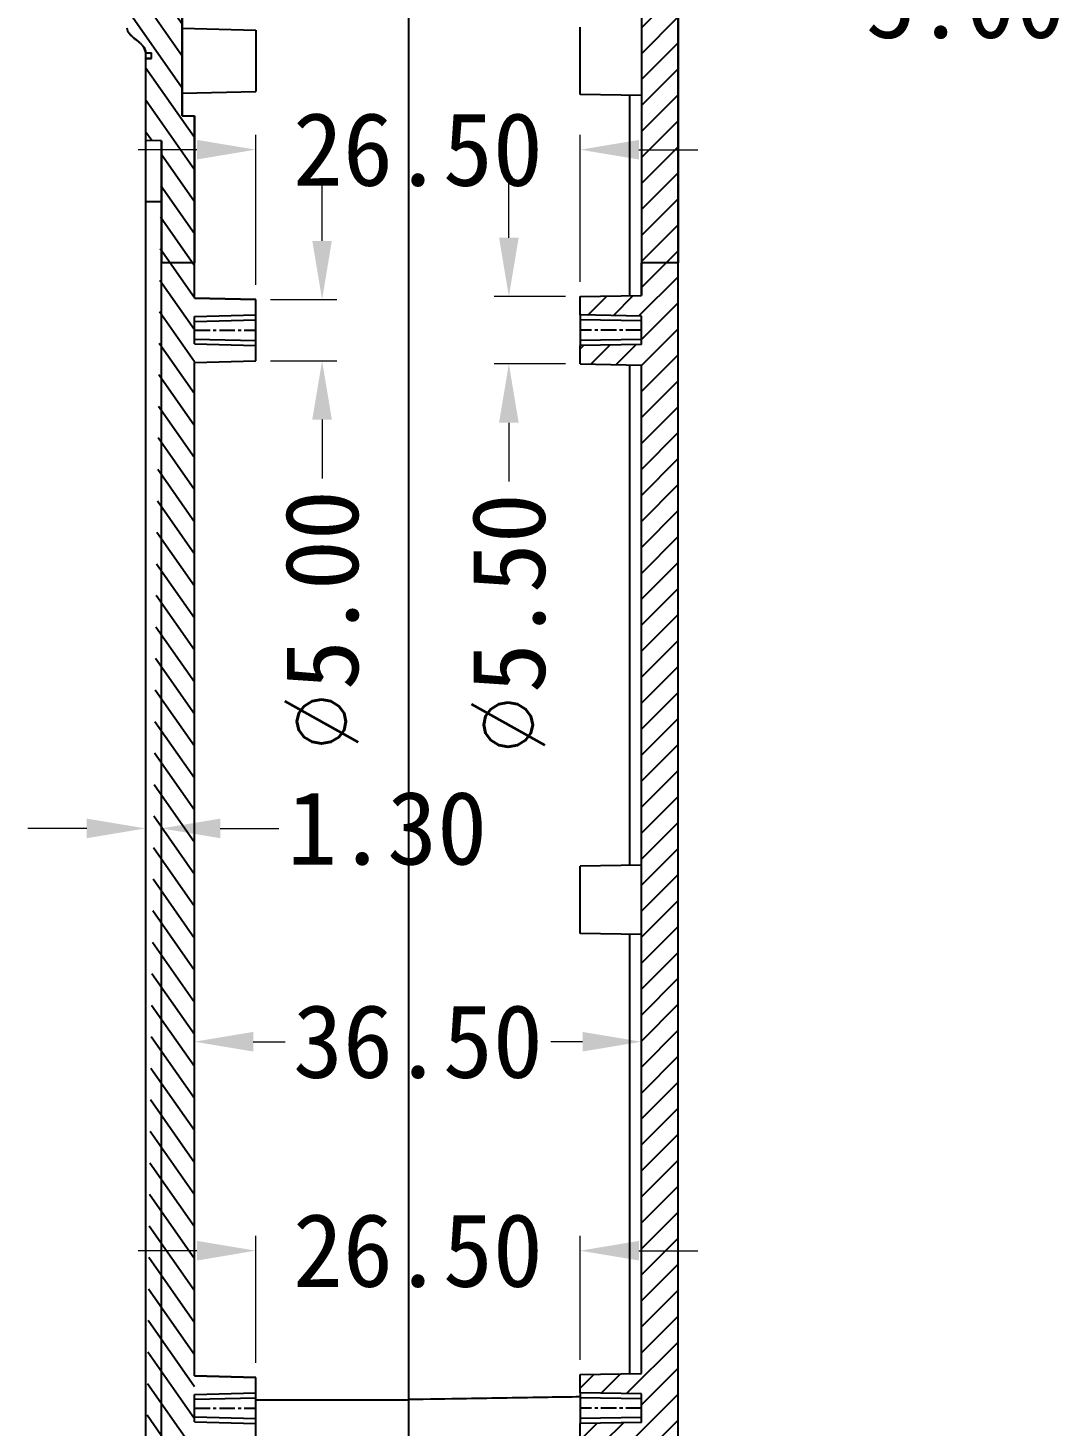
# Model space of a CAD drawing. Header units: millimetres. Extents: x 186 to 1161, y 123 to 802.
# Drawn here: x 400.3 to 484.8, y 566.7 to 680.8 of the extents above; entities that cross this region are included whole.
import ezdxf

# ---------------------------------------------------------------- set-up
doc = ezdxf.new("R2010")
doc.units = ezdxf.units.MM
doc.linetypes.add('CENTER', pattern=[50.800000000000004, 31.75, -6.35, 6.35, -6.35])
doc.layers.add('dim', color=3, linetype='Continuous', lineweight=9)
doc.styles.add('FFS', font='')
doc.styles.get('FFS').set_extended_font_data('FangSong_GB2312')
doc.dimstyles.new('YanXiu', dxfattribs={"dimtxt": 2.5, "dimasz": 2.2, "dimexe": 0.66, "dimexo": 0.66, "dimgap": 0.66, "dimtad": 0, "dimzin": 1, "dimdsep": 46, "dimtxsty": 'FFS', "dimcen": 0, "dimclrd": 256, "dimclre": 131, "dimclrt": 42, "dimazin": 0, "dimtfac": 1, "dimtofl": 0, "dimtmove": 0, "dimatfit": 3, "dimfxl": 1, "dimlwd": 5, "dimlwe": 5, "dimarcsym": 0})

# ---------------------------------------------------------------- blocks, each defined once
blk = doc.blocks.new('*D156')
at = {"layer": 'Defpoints', "color": 0}
for p in [(418.9026725428221, 658.6547595323962), (418.9026725428221, 653.6547595323962), (424.3249693968482, 653.6547595323962)]:
    blk.add_point(p, dxfattribs=at)
at = {"layer": 'dim', "lineweight": 5}
for p, q in [((424.3249693968482, 663.4547595323961), (424.3249693968482, 668.2547595323962)), ((424.3249693968482, 648.8547595323962), (424.3249693968482, 644.0547595323961))]:
    blk.add_line(p, q, dxfattribs=at)
at = {"layer": 'dim', "color": 131, "lineweight": 5}
for p, q in [((420.1020725428221, 658.6547595323962), (425.5243693968483, 658.6547595323962)), ((420.1020725428221, 653.6547595323962), (425.5243693968483, 653.6547595323962))]:
    blk.add_line(p, q, dxfattribs=at)
at = {"layer": 'dim'}
for points in [[(423.5249693968482, 663.4547595323961), (425.1249693968483, 663.4547595323961), (424.3249693968482, 658.6547595323962)], [(423.5249693968482, 648.8547595323962), (425.1249693968483, 648.8547595323962), (424.3249693968482, 653.6547595323962)]]:
    blk.add_solid(points, dxfattribs=at)
at = {"layer": 'dim', "color": 42, "insert": (424.3249693968481, 632.3673286443653), "char_height": 6, "attachment_point": 5, "rotation": 90, "style": 'FFS'}
blk.add_mtext('{\\Fromand.shx,whgdtxt.shx|c134;%%c}5.00', dxfattribs=at)
blk = doc.blocks.new('*D157')
at = {"layer": 'Defpoints', "color": 0}
for p in [(445.4026725428221, 658.9047595323962), (439.5792119377729, 653.4047595323962), (445.4026725428221, 653.4047595323962)]:
    blk.add_point(p, dxfattribs=at)
at = {"layer": 'dim', "lineweight": 5}
for p, q in [((439.5792119377729, 663.7047595323961), (439.5792119377729, 668.5047595323962)), ((439.5792119377729, 648.6047595323962), (439.5792119377729, 643.8047595323961))]:
    blk.add_line(p, q, dxfattribs=at)
at = {"layer": 'dim', "color": 131, "lineweight": 5}
for p, q in [((444.203272542822, 658.9047595323962), (438.3798119377729, 658.9047595323962)), ((444.203272542822, 653.4047595323962), (438.3798119377729, 653.4047595323962))]:
    blk.add_line(p, q, dxfattribs=at)
at = {"layer": 'dim'}
for points in [[(438.7792119377729, 663.7047595323961), (440.3792119377729, 663.7047595323961), (439.5792119377729, 658.9047595323962)], [(438.7792119377729, 648.6047595323962), (440.3792119377729, 648.6047595323962), (439.5792119377729, 653.4047595323962)]]:
    blk.add_solid(points, dxfattribs=at)
at = {"layer": 'dim', "color": 42, "insert": (439.5792119377728, 632.1173286443653), "char_height": 6, "attachment_point": 5, "rotation": 90, "style": 'FFS'}
blk.add_mtext('{\\Fromand.shx,whgdtxt.shx|c134;%%c}5.50', dxfattribs=at)
blk = doc.blocks.new('*D158')
at = {"layer": 'Defpoints', "color": 0}
for p in [(445.4026725428221, 670.8963836262999), (418.9026725428221, 658.6547595323962), (445.4026725428221, 658.9047595323962)]:
    blk.add_point(p, dxfattribs=at)
at = {"layer": 'dim', "color": 131, "lineweight": 5}
for p, q in [((418.9026725428221, 659.8541595323961), (418.9026725428221, 672.0957836262999)), ((445.4026725428221, 660.1041595323961), (445.4026725428221, 672.0957836262999))]:
    blk.add_line(p, q, dxfattribs=at)
at = {"layer": 'dim', "lineweight": 5}
for p, q in [((414.1026725428221, 670.8963836262999), (409.3026725428221, 670.8963836262999)), ((450.2026725428221, 670.8963836262999), (455.0026725428221, 670.8963836262999))]:
    blk.add_line(p, q, dxfattribs=at)
at = {"layer": 'dim'}
for points in [[(414.1026725428221, 671.6963836262998), (414.1026725428221, 670.0963836262999), (418.9026725428221, 670.8963836262999)], [(450.2026725428221, 671.6963836262998), (450.2026725428221, 670.0963836262999), (445.4026725428221, 670.8963836262999)]]:
    blk.add_solid(points, dxfattribs=at)
at = {"layer": 'dim', "color": 42, "insert": (432.1526725428221, 670.8963836262999), "char_height": 6, "attachment_point": 5, "style": 'FFS'}
blk.add_mtext('26.50', dxfattribs=at)
blk = doc.blocks.new('*D159')
at = {"layer": 'Defpoints', "color": 0}
for p in [(445.4026725428221, 581.0090803651026), (445.4026725428221, 570.9047595323962), (418.9026725428221, 570.6547595323962)]:
    blk.add_point(p, dxfattribs=at)
at = {"layer": 'dim', "color": 131, "lineweight": 5}
for p, q in [((418.9026725428221, 571.8541595323961), (418.9026725428221, 582.2084803651026)), ((445.4026725428221, 572.1041595323961), (445.4026725428221, 582.2084803651026))]:
    blk.add_line(p, q, dxfattribs=at)
at = {"layer": 'dim', "lineweight": 5}
for p, q in [((414.1026725428221, 581.0090803651026), (409.3026725428221, 581.0090803651026)), ((450.2026725428221, 581.0090803651026), (455.0026725428221, 581.0090803651026))]:
    blk.add_line(p, q, dxfattribs=at)
at = {"layer": 'dim'}
for points in [[(414.1026725428221, 581.8090803651025), (414.1026725428221, 580.2090803651026), (418.9026725428221, 581.0090803651026)], [(450.2026725428221, 581.8090803651025), (450.2026725428221, 580.2090803651026), (445.4026725428221, 581.0090803651026)]]:
    blk.add_solid(points, dxfattribs=at)
at = {"layer": 'dim', "color": 42, "insert": (432.1526725428221, 581.0090803651026), "char_height": 6, "attachment_point": 5, "style": 'FFS'}
blk.add_mtext('26.50', dxfattribs=at)
blk = doc.blocks.new('*D115')
at = {"layer": 'Defpoints', "color": 0}
for p in [(413.9026725428221, 603.8209729330072), (450.402672542823, 602.3669978526966), (450.402672542823, 598.0697199136482)]:
    blk.add_point(p, dxfattribs=at)
at = {"layer": 'dim', "color": 131, "lineweight": 5}
for p, q in [((413.9026725428221, 602.6215729330072), (413.9026725428221, 596.8703199136482)), ((450.402672542823, 601.1675978526966), (450.402672542823, 596.8703199136482))]:
    blk.add_line(p, q, dxfattribs=at)
at = {"layer": 'dim', "lineweight": 5}
for p, q in [((418.7026725428221, 598.0697199136482), (421.3046238941739, 598.0697199136482)), ((445.602672542823, 598.0697199136482), (443.0007211914712, 598.0697199136482))]:
    blk.add_line(p, q, dxfattribs=at)
at = {"layer": 'dim'}
for points in [[(418.7026725428221, 598.8697199136482), (418.7026725428221, 597.2697199136483), (413.9026725428221, 598.0697199136482)], [(445.602672542823, 598.8697199136482), (445.602672542823, 597.2697199136483), (450.402672542823, 598.0697199136482)]]:
    blk.add_solid(points, dxfattribs=at)
at = {"layer": 'dim', "color": 42, "insert": (432.1526725428225, 598.0697199136482), "char_height": 6, "attachment_point": 5, "style": 'FFS'}
blk.add_mtext('36.50', dxfattribs=at)
blk = doc.blocks.new('*D164')
at = {"layer": 'Defpoints', "color": 0}
for p in [(411.2026725428223, 615.4839649595913), (409.9026720906722, 612.7253346920459), (411.2026725428223, 612.9073129379246)]:
    blk.add_point(p, dxfattribs=at)
at = {"layer": 'dim', "color": 131, "lineweight": 5}
for p, q in [((409.9026720906722, 613.9247346920458), (409.9026720906722, 616.6833649595912)), ((411.2026725428223, 614.1067129379246), (411.2026725428223, 616.6833649595912))]:
    blk.add_line(p, q, dxfattribs=at)
at = {"layer": 'dim', "lineweight": 5}
for p, q in [((405.1026720906722, 615.4839649595913), (400.3026720906722, 615.4839649595913)), ((416.0026725428223, 615.4839649595913), (420.8026725428223, 615.4839649595913))]:
    blk.add_line(p, q, dxfattribs=at)
at = {"layer": 'dim'}
for points in [[(405.1026720906722, 616.2839649595912), (405.1026720906722, 614.6839649595913), (409.9026720906722, 615.4839649595913)], [(416.0026725428223, 616.2839649595912), (416.0026725428223, 614.6839649595913), (411.2026725428223, 615.4839649595913)]]:
    blk.add_solid(points, dxfattribs=at)
at = {"layer": 'dim', "color": 42, "insert": (429.6399103806601, 615.4839649595913), "char_height": 6, "attachment_point": 5, "style": 'FFS'}
blk.add_mtext('1.30', dxfattribs=at)
blk = doc.blocks.new('*D176')
at = {"layer": 'Defpoints', "color": 0}
for p in [(458.4026725428217, 725.330355989196), (453.4026725428199, 685.0786692578708), (458.4026725428217, 682.9685305564567)]:
    blk.add_point(p, dxfattribs=at)
at = {"layer": 'dim', "color": 131, "lineweight": 5}
for p, q in [((458.4026725428217, 724.1309559891961), (458.4026725428217, 681.7691305564567)), ((453.4026725428199, 683.8792692578709), (453.4026725428199, 681.7691305564567))]:
    blk.add_line(p, q, dxfattribs=at)
at = {"layer": 'dim', "lineweight": 5}
for p, q in [((448.6026725428199, 682.9685305564567), (443.8026725428199, 682.9685305564567)), ((463.2026725428217, 682.9685305564567), (468.0026725428218, 682.9685305564567))]:
    blk.add_line(p, q, dxfattribs=at)
at = {"layer": 'dim'}
for points in [[(448.6026725428199, 683.7685305564567), (448.6026725428199, 682.1685305564567), (453.4026725428199, 682.9685305564567)], [(463.2026725428217, 683.7685305564567), (463.2026725428217, 682.1685305564567), (458.4026725428217, 682.9685305564567)]]:
    blk.add_solid(points, dxfattribs=at)
at = {"layer": 'dim', "color": 42, "insert": (476.8885590293082, 682.9685305564567), "char_height": 6, "attachment_point": 5, "style": 'FFS'}
blk.add_mtext('5.00', dxfattribs=at)

msp = doc.modelspace()

# ---------------------------------------------------------------- hatches: boundary and pattern name
at = {"linetype": 'Continuous'}
h = msp.add_hatch(dxfattribs=at)
h.set_pattern_fill('DEFAULT__3', color=2, scale=1.5, angle=45, style=0, pattern_type=0)
h.set_pattern_definition([(45, (53.79122222052229, 409.4023005159959), (-1.0606601718, 1.0606601718), [])])
edge = h.paths.add_edge_path()
edge.add_line((417.4026725428221, 540.7776213153963), (417.4026725428221, 541.9459843871962))
edge.add_line((449.4201249492226, 542.5048510977965), (417.402672542823, 541.9459843871962))
edge.add_spline(control_points=[(450.4026725428221, 543.5046990415965), (450.4026725596221, 542.9269865999966), (449.9977483426219, 542.514933152496), (449.4201238786227, 542.5048512985966)], knot_values=[0, 0, 0, 0, 1, 1, 1, 1], weights=[1, 0.8088333758, 0.8088333758, 1], degree=3, periodic=0)
edge.add_line((450.4026725428221, 543.5046990123963), (450.4026725428221, 561.6547595323962))
edge.add_line((453.4026725428221, 561.6547595323962), (450.4026725428221, 561.6547595323962))
edge.add_line((453.4026725428221, 543.1274799528962), (453.4026725428221, 561.6547595323962))
edge.add_spline(control_points=[(449.5073804253225, 539.1288506552962), (451.8013860115234, 539.1889213569955), (453.4026706168225, 540.8326846402949), (453.4026725428221, 543.1274765956957)], knot_values=[0, 0, 0, 0, 1, 1, 1, 1], weights=[1, 0.8108681627, 0.8108681627, 1], degree=3, periodic=0)
edge.add_line((443.9247936944221, 538.9826628146964), (449.5073803999221, 539.1288479923967))
edge.add_line((443.9026725428221, 539.4047595323962), (443.9247936944221, 538.9826628146964))
edge.add_line((419.1026725428219, 539.4047595323962), (443.9026725428221, 539.4047595323962))
edge.add_line((419.1026725428219, 540.7627856400966), (419.1026725428219, 539.4047595323962))
edge.add_line((417.4026725428221, 540.7776213153963), (419.1026725428219, 540.7627856400966))
edge = h.paths.add_edge_path()
edge.add_line((453.4026725428221, 561.6547595323962), (450.4026725428221, 561.6547595323962))
edge.add_line((453.4026725428221, 561.6547595323962), (450.4026725428221, 561.6547595323962))
edge = h.paths.add_edge_path()
edge.add_line((445.4026725428221, 565.4047595323962), (445.4026725428221, 566.9047595323962))
edge.add_line((450.4026725428221, 566.9920348569965), (445.4026725428221, 566.9047595323962))
edge.add_line((450.4026725428221, 566.9920348569965), (450.4026725428221, 569.3174842077967))
edge.add_line((450.4026725428221, 569.3174842077958), (445.4026725428221, 569.4047595323962))
edge.add_line((445.4026725428221, 569.4047595323962), (445.4026725428221, 570.9047595323962))
edge.add_line((445.4026725428221, 570.9047595323962), (450.4026725428221, 570.9920348569965))
edge.add_line((450.4026725428221, 570.9920348569965), (450.4026725428221, 653.3174842077967))
edge.add_line((445.4026725428221, 653.4047595323962), (450.4026725428221, 653.3174842077958))
edge.add_line((445.4026725428221, 653.4047595323962), (445.4026725428221, 654.9047595323962))
edge.add_line((450.4026725428221, 654.9920348569965), (445.4026725428221, 654.9047595323962))
edge.add_line((450.4026725428221, 654.9920348569965), (450.4026725428221, 657.3174842077967))
edge.add_line((450.4026725428221, 657.3174842077958), (445.4026725428221, 657.4047595323962))
edge.add_line((445.4026725428221, 657.4047595323962), (445.4026725428221, 658.9047595323962))
edge.add_line((445.4026725428221, 658.9047595323962), (450.4026725428221, 658.9920348569965))
edge.add_line((450.4026725428221, 658.9920348569965), (450.4026725428221, 661.6547595323962))
edge.add_line((453.4026725428221, 661.6547595323962), (450.4026725428221, 661.6547595323962))
edge.add_line((453.4026725428221, 561.6547595323962), (453.4026725428221, 661.6547595323962))
edge.add_line((453.4026725428221, 561.6547595323962), (450.4026725428221, 561.6547595323962))
edge.add_line((450.4026725428221, 561.6547595323962), (450.4026725428221, 565.3174842077958))
edge.add_line((445.4026725428221, 565.4047595323962), (450.4026725428221, 565.3174842077958))
edge = h.paths.add_edge_path()
edge.add_line((453.4026725428221, 661.6547595323962), (450.4026725428221, 661.6547595323962))
edge.add_line((453.4026725428221, 661.6547595323962), (450.4026725428221, 661.6547595323962))
edge = h.paths.add_edge_path()
edge.add_line((417.4026725428221, 774.3635347240959), (417.4026725428221, 775.5318977958957))
edge.add_line((419.1026725428219, 775.5467334710963), (417.4026725428221, 775.5318977958966))
edge.add_line((419.1026725428219, 775.5467334710963), (419.1026725428219, 776.9047595323962))
edge.add_line((419.1026725428219, 776.9047595323962), (443.9026725428221, 776.9047595323962))
edge.add_line((443.9026725428221, 776.9047595323962), (443.9247936944221, 777.3268562499959))
edge.add_line((449.5073803360219, 777.1806710740964), (443.9247936944221, 777.3268562499968))
edge.add_spline(control_points=[(453.3434576334221, 773.8677624674963), (453.0023540744223, 775.8280588866962), (451.496450822422, 777.1285853511952), (449.5073804950225, 777.1806710698963)], knot_values=[0, 0, 0, 0, 1, 1, 1, 1], weights=[1, 0.8491198739, 0.8491198739, 1], degree=3, periodic=0)
edge.add_spline(control_points=[(454.2850350792223, 773.0401443812959), (453.7954982619221, 773.0615177351963), (453.4274583958221, 773.3850139060959), (453.3434574742223, 773.8677632829965)], knot_values=[0, 0, 0, 0, 1, 1, 1, 1], weights=[1, 0.8527858813, 0.8527858813, 1], degree=3, periodic=0)
edge.add_line((457.4462919301222, 772.9021210226963), (454.2850345042225, 773.0401445025961))
edge.add_spline(control_points=[(458.4026725428221, 771.9030717187959), (458.4026731021222, 772.4687901132982), (458.0114715854224, 772.8774448270966), (457.4462916219227, 772.9021209424961)], knot_values=[0, 0, 0, 0, 1, 1, 1, 1], weights=[1, 0.8149090090000001, 0.8149090090000001, 1], degree=3, periodic=0)
edge.add_line((458.4026725428221, 764.6704818661963), (458.4026725428221, 771.9030727074967))
edge.add_line((458.1026725428219, 764.6547595323962), (458.4026725428221, 764.6704818661963))
edge.add_line((458.1026725428219, 729.6547595323962), (458.1026725428219, 764.6547595323962))
edge.add_line((458.4026725428221, 729.639037198596), (458.1026725428219, 729.6547595323962))
edge.add_line((458.4026725428221, 725.3303559891963), (458.4026725428221, 729.639037198596))
edge.add_spline(control_points=[(457.4462919301222, 724.3313077675964), (458.0114712957238, 724.3559840315963), (458.4026725428221, 724.7646381855953), (458.4026725428221, 725.3303559891963)], knot_values=[0, 0, 0, 0, 1, 1, 1, 1], weights=[1, 0.8149093079999999, 0.8149093079999999, 1], degree=3, periodic=0)
edge.add_line((457.4462919301222, 724.3313077675964), (454.3590531554219, 724.1965160116968))
edge.add_spline(control_points=[(454.3590531554219, 724.1965160116958), (453.7938737898221, 724.1718397476958), (453.4026725428239, 723.7631855936941), (453.4026725428221, 723.197467790096)], knot_values=[0, 0, 0, 0, 1, 1, 1, 1], weights=[1, 0.8149093079999999, 0.8149093079999999, 1], degree=3, periodic=0)
edge.add_line((453.4026725428221, 723.197467790096), (453.4026725428221, 696.1120512745963))
edge.add_spline(control_points=[(454.3590531554219, 695.1130030530965), (453.7938737898221, 695.1376793170955), (453.4026725428239, 695.5463334710964), (453.4026725428221, 696.1120512745963)], knot_values=[0, 0, 0, 0, 1, 1, 1, 1], weights=[1, 0.8149093079999999, 0.8149093079999999, 1], degree=3, periodic=0)
edge.add_line((456.9518758228223, 694.9997979705965), (454.3590531554219, 695.1130030530965))
edge.add_spline(control_points=[(457.882207971822, 693.7740664064966), (458.0354366528227, 694.4322135509963), (457.6268782486223, 694.9704669511964), (456.9517691988221, 694.999868710396)], knot_values=[0, 0, 0, 0, 1, 1, 1, 1], weights=[1, 0.7591234312, 0.7591234312, 1], degree=3, periodic=0)
edge.add_spline(control_points=[(457.8821396736221, 693.7741752907966), (457.1278405833226, 690.5329371848801), (455.6038390097227, 687.5745574288757), (453.4026725428221, 685.0786692578965)], knot_values=[0, 0, 0, 0, 1, 1, 1, 1], weights=[1, 0.9797599531, 0.9797599531, 1], degree=3, periodic=0)
edge.add_line((453.4026725428221, 685.0786692578965), (453.4026725428221, 661.6547595323962))
edge.add_line((453.4026725428221, 661.6547595323962), (450.4026725428221, 661.6547595323962))
edge.add_line((450.4026725428221, 686.0599770992965), (450.4026725428221, 661.6547595323962))
edge.add_spline(control_points=[(450.4026725428221, 686.0599770992965), (450.4026725428221, 686.192519933096), (450.4527690251225, 686.3152307526959), (450.5455296856226, 686.4099042053965)], knot_values=[0, 0, 0, 0, 1, 1, 1, 1], weights=[1, 0.9505467331999999, 0.9505467331999999, 1], degree=3, periodic=0)
edge.add_spline(control_points=[(453.956288616122, 691.4455727804959), (453.1290782260221, 689.5705526133959), (451.9798002018224, 687.8737504210965), (450.5455296856226, 686.4099042053965)], knot_values=[0, 0, 0, 0, 1, 1, 1, 1], weights=[1, 0.9892468311, 0.9892468311, 1], degree=3, periodic=0)
edge.add_spline(control_points=[(453.5205720633221, 692.1468655951965), (453.9083500907209, 692.1301021461983), (454.1131615081204, 691.8003975888957), (453.9563568341218, 691.4453411060965)], knot_values=[0, 0, 0, 0, 1, 1, 1, 1], weights=[1, 0.7092455690999999, 0.7092455690999999, 1], degree=3, periodic=0)
edge.add_line((453.5207823052224, 692.1467446932963), (450.8808628491224, 692.2620060659963))
edge.add_spline(control_points=[(450.8808628491224, 692.2620060659963), (450.5982731663225, 692.2743441979964), (450.4026725428221, 692.4786712749955), (450.4026725428221, 692.7615301767962)], knot_values=[0, 0, 0, 0, 1, 1, 1, 1], weights=[1, 0.8149093079999999, 0.8149093079999999, 1], degree=3, periodic=0)
edge.add_line((450.4026725428221, 726.5479888879961), (450.4026725428221, 692.7615301767962))
edge.add_spline(control_points=[(450.8808628491224, 727.047512998796), (450.5982731663225, 727.0351748667961), (450.4026725428221, 726.830847789796), (450.4026725428221, 726.5479888879961)], knot_values=[0, 0, 0, 0, 1, 1, 1, 1], weights=[1, 0.8149093079999999, 0.8149093079999999, 1], degree=3, periodic=0)
edge.add_line((454.9244822365226, 727.2240612339963), (450.8808628491224, 727.047512998796))
edge.add_spline(control_points=[(454.9244822365226, 727.2240612339963), (455.2070719192226, 727.2363993659964), (455.4026725428222, 727.4407264429963), (455.4026725428221, 727.7235853447962)], knot_values=[0, 0, 0, 0, 1, 1, 1, 1], weights=[1, 0.8149093079999999, 0.8149093079999999, 1], degree=3, periodic=0)
edge.add_line((455.4026725428221, 727.7235853447962), (455.4026725428221, 769.509843321496))
edge.add_spline(control_points=[(454.9244811210219, 770.0093674808966), (455.2070717450216, 769.9970299400998), (455.4026730470206, 769.7927022464996), (455.4026725428221, 769.5098424300966)], knot_values=[0, 0, 0, 0, 1, 1, 1, 1], weights=[1, 0.8149083824, 0.8149083824, 1], degree=3, periodic=0)
edge.add_line((450.8808628491224, 770.1859157913957), (454.9244822365226, 770.0093675561955))
edge.add_spline(control_points=[(450.402672540622, 770.6854410133963), (450.4026719521225, 770.4025811725958), (450.598273220422, 770.1982534129965), (450.8808638664223, 770.1859158155964)], knot_values=[0, 0, 0, 0, 1, 1, 1, 1], weights=[1, 0.8149083589, 0.8149083589, 1], degree=3, periodic=0)
edge.add_line((450.4026725428221, 772.8048204662962), (450.4026725428221, 770.6854399731963))
edge.add_spline(control_points=[(449.4201238854221, 773.8046681917965), (449.9977485210211, 773.7945863309966), (450.4026727788223, 773.3825326827971), (450.4026725428221, 772.8048200694964)], knot_values=[0, 0, 0, 0, 1, 1, 1, 1], weights=[1, 0.8088332887, 0.8088332887, 1], degree=3, periodic=0)
edge.add_line((417.4026725428221, 774.3635347240959), (449.4201249492216, 773.8046680134955))
h = msp.add_hatch(dxfattribs=at)
h.set_pattern_fill('DEFAULT__1', color=2, scale=1.5, angle=125, style=0, pattern_type=0)
h.set_pattern_definition([(125, (11.67554956302229, 482.6875464176962), (-1.2287280664, -0.8603646545), [])])
edge = h.paths.add_edge_path()
edge.add_line((409.9026725428221, 773.0644700311957), (409.9026725428221, 769.9755012143958))
edge.add_spline(control_points=[(409.9026725428221, 773.0644721198958), (409.902672948122, 773.4524813799958), (410.0125078558221, 773.8246204384966), (410.2231924830221, 774.1504473461962)], knot_values=[0, 0, 0, 0, 1, 1, 1, 1], weights=[1, 0.9727324605, 0.9727324605, 1], degree=3, periodic=0)
edge.add_line((410.2231935192221, 774.1504489493962), (411.6233165622221, 776.3157555158962))
edge.add_spline(control_points=[(411.6233167754217, 776.3157554008965), (411.8021283818235, 776.5922897223895), (412.0876406916304, 776.7563858599931), (412.4165946745225, 776.771686142996)], knot_values=[0, 0, 0, 0, 1, 1, 1, 1], weights=[1, 0.9261455888, 0.9261455888, 1], degree=3, periodic=0)
edge.add_line((412.4165946747216, 776.7716861431961), (418.9026725428217, 777.0733641835961))
edge.add_line((418.9026725428221, 775.8449995210965), (418.9026725428221, 777.0733641835966))
edge.add_line((418.9026725428221, 775.8449995210965), (415.9026725428221, 775.8188189177965))
edge.add_line((415.9026725428221, 774.0896716230961), (415.9026725428221, 775.8188189177961))
edge.add_line((415.9026725428221, 774.0896716230961), (419.1026725428221, 774.0338154152961))
edge.add_line((419.1026725428219, 771.2868188329965), (419.1026725428219, 774.0338154152964))
edge.add_line((419.1026725428219, 771.2868188329965), (412.9026725428218, 771.1785974303964))
edge.add_line((412.9026725428221, 771.1785974303964), (412.9026725428221, 764.5547595324964))
edge.add_line((411.2007370243227, 764.5250521374962), (412.9026725428228, 764.5547595324963))
edge.add_arc((1040.852671007522, 724.0263233055964), 630.9530133106, 176.3198487614, 176.9414706374)
edge.add_line((410.7984181090224, 757.691489430196), (412.9026725428224, 757.6547595324961))
edge.add_line((412.9026725428221, 757.6547595324962), (412.9026725428221, 755.6547595324962))
edge.add_line((410.7026725428223, 755.6163583895957), (412.9026725428222, 755.6547595324957))
edge.add_line((410.7026725428223, 755.6163583895957), (410.7026725428223, 754.6547595324957))
edge.add_line((409.7386519948222, 754.6884238717964), (410.7026725428223, 754.6547595324964))
edge.add_spline(control_points=[(409.7386520587224, 754.6884238695964), (409.3472948817225, 754.7020903382961), (409.0222269739234, 754.9204434185948), (408.8615764855222, 755.2775689329962)], knot_values=[0, 0, 0, 0, 1, 1, 1, 1], weights=[1, 0.8993767684, 0.8993767684, 1], degree=3, periodic=0)
edge.add_line((408.8615773515221, 755.2775670080962), (408.0910241601221, 756.9904945880962))
edge.add_spline(control_points=[(408.0910240256217, 756.9904949359959), (407.8934801062223, 757.429632081196), (407.8052594497148, 757.903005240603), (407.8313553909229, 758.3838212492963)], knot_values=[0, 0, 0, 0, 1, 1, 1, 1], weights=[1, 0.9811331613, 0.9811331613, 1], degree=3, periodic=0)
edge.add_arc((1041.153264545123, 724.008690700696), 634.254121165, 176.0703157978, 176.8931767941)
edge.add_spline(control_points=[(408.3903330476223, 767.4754911043963), (408.4046497009222, 767.683956165796), (408.6588516111224, 768.126440571096), (409.4934364074225, 768.6773777144961), (409.9026725428221, 769.162073375496), (409.9026725428221, 769.4755012143958)], knot_values=[0, 0, 0, 0, 0.2500030311, 0.6250015156000001, 1, 1, 1, 1], degree=3, periodic=0)
edge.add_line((409.9026725428221, 769.4755012143958), (410.4026725428221, 769.5017051039958))
edge.add_line((410.4026725428221, 769.5017051039965), (410.4026725428221, 769.9492973246965))
edge.add_line((410.4026725428221, 769.9492973246959), (409.9026725428221, 769.9755012143958))
edge = h.paths.add_edge_path()
edge.add_line((409.9026725428221, 678.3340178504957), (409.9026725428221, 671.6547595324957))
edge.add_line((409.9026725428221, 678.3340178504957), (410.4026725428221, 678.3602217401957))
edge.add_line((410.4026725428221, 678.3602217401965), (410.4026725428221, 678.8078139608965))
edge.add_line((410.4026725428221, 678.8078139608958), (409.9026725428221, 678.8340178504959))
edge.add_spline(control_points=[(409.9026725428221, 678.8340178504957), (409.9026725428221, 679.0429697430961), (409.6753191343223, 679.4863716873958), (408.8478926477219, 680.0375553351957), (408.4118060251221, 680.5213341463957), (408.3903327689222, 680.8340320189961)], knot_values=[0, 0, 0, 0, 0.249998584, 0.6249964601, 1, 1, 1, 1], degree=3, periodic=0)
edge.add_arc((1040.554069808823, 724.2636665238958), 633.6537884222, 182.4724375136, 183.930044951)
edge.add_spline(control_points=[(407.4901564269221, 696.9286129173959), (407.4694805933305, 697.4075494032948), (407.5620346369302, 697.8779124509919), (407.7626253494218, 698.313309986296)], knot_values=[0, 0, 0, 0, 1, 1, 1, 1], weights=[1, 0.981296664, 0.981296664, 1], degree=3, periodic=0)
edge.add_line((407.7626254998222, 698.3133103308962), (408.5531666031222, 700.0292399181963))
edge.add_spline(control_points=[(408.5531666003226, 700.0292399145962), (408.715552541822, 700.3817109539966), (409.0386712199224, 700.5966512884941), (409.4265134474226, 700.6101950747959)], knot_values=[0, 0, 0, 0, 1, 1, 1, 1], weights=[1, 0.9009557026, 0.9009557026, 1], degree=3, periodic=0)
edge.add_line((409.4265135435226, 700.6101950781965), (410.7026725428225, 700.6547595324964))
edge.add_line((410.7026725428223, 700.6547595324962), (410.7026725428223, 699.6931606752962))
edge.add_line((410.7026725428223, 699.6931606752958), (412.9026725428222, 699.6547595324957))
edge.add_line((412.9026725428221, 699.6547595324962), (412.9026725428221, 697.6547595324962))
edge.add_line((410.4636848371229, 697.6121868436965), (412.9026725428228, 697.6547595324964))
edge.add_arc((1040.274606595422, 724.2491868451959), 630.3739580084, 182.421804086, 183.6804389296)
edge.add_line((411.2007370243227, 683.7844669273961), (412.9026725428228, 683.7547595324961))
edge.add_line((412.9026725428221, 683.7547595324966), (412.9026725428221, 673.6547595324965))
edge.add_line((412.9026725428221, 673.6547595324962), (413.9026725428221, 673.6547595324962))
edge.add_line((413.9026725428221, 673.6547595324962), (413.9026725428221, 554.6547595324962))
edge.add_line((412.9026725428221, 554.6547595324962), (413.9026725428221, 554.6547595324962))
edge.add_line((412.9026725428221, 554.6547595324962), (412.9026725428221, 546.5997735231962))
edge.add_line((412.9026725428221, 546.5997735231965), (413.350622085722, 545.1231026460965))
edge.add_line((413.3506220857216, 545.1231026460962), (419.1026725428217, 545.0227002318961))
edge.add_line((419.1026725428219, 545.0227002318959), (419.1026725428219, 542.2757036959958))
edge.add_line((419.1026725428219, 542.2757036959963), (415.9026725428218, 542.2198474882963))
edge.add_line((415.9026725428221, 540.490700193596), (415.9026725428221, 542.219847488296))
edge.add_line((415.9026725428221, 540.490700193596), (418.9026725428221, 540.464519590196))
edge.add_line((418.9026725428221, 540.4645195901965), (418.9026725428221, 539.2361548812964))
edge.add_line((418.9026725428221, 539.2361548812958), (412.6081399278221, 539.5289238400958))
edge.add_spline(control_points=[(412.6081409951221, 539.5289245514957), (412.1705383491226, 539.5492775886958), (411.8248307905224, 539.8183437623964), (411.6976621313224, 540.2375554678963)], knot_values=[0, 0, 0, 0, 1, 1, 1, 1], weights=[1, 0.8778892651000001, 0.8778892651000001, 1], degree=3, periodic=0)
edge.add_line((411.6976621309223, 540.2375554927964), (409.9887941502222, 545.8708586630964))
edge.add_spline(control_points=[(409.988794178922, 545.8708585932961), (409.9315886138229, 546.0594373703959), (409.9026727506225, 546.2543689088965), (409.9026725429221, 546.4514334460962)], knot_values=[0, 0, 0, 0, 1, 1, 1, 1], weights=[1, 0.9927841971, 0.9927841971, 1], degree=3, periodic=0)
edge.add_line((409.9026725428221, 556.6547595324962), (409.9026725428221, 546.4514355545962))
edge.add_line((411.2026725428223, 556.7001565327962), (409.9026725428222, 556.6547595324962))
edge.add_line((411.2026725428223, 671.6093625320962), (411.2026725428223, 556.7001565327962))
edge.add_line((411.2026725428223, 671.6093625320962), (409.9026725428222, 671.6547595324962))

# ---------------------------------------------------------------- linework, layer by layer
at = {"color": 7, "linetype": 'Continuous'}
for p, q in [((431.4026725428221, 543.7440606772959), (431.4026725428221, 771.8271849902965)), ((450.4026725428221, 746.5194623756959), (450.4026725428221, 658.9920348569965)), ((412.9026725428221, 673.6547595324962), (412.9026725428221, 691.7197884713958)), ((450.4026725428221, 686.0599770992965), (450.4026725428221, 661.6547595323962)), ((453.4026725428221, 543.1265374780967), (453.4026725428221, 685.1018955320967)), ((453.4026725428221, 685.0786692578965), (453.4026725428221, 661.6547595323962)), ((412.9026725428221, 683.7547595323965), (412.9026725428221, 673.6547595323962)), ((412.9026725428221, 680.8118750617966), (418.9026725428221, 680.6547595323962)), ((418.9026725428221, 680.6547595323962), (418.9026725428221, 675.6547595323962)), ((445.4026725428221, 675.4043611528966), (445.4026725428221, 680.9051579118966)), ((409.8852129391225, 678.9810393333962), (409.893462424322, 678.9349662926959)), ((409.9026716385224, 678.9992338295958), (409.9026725428221, 546.4514355544959)), ((409.9026725428221, 678.8340178504966), (410.4026725428221, 678.8078139607958)), ((409.9026725428221, 678.8340178504966), (410.4026725428221, 678.8078139607958)), ((409.9026725428221, 678.809394767796), (410.4026725428221, 678.7831908990963)), ((410.4026725428221, 678.3602217400964), (409.9026725428221, 678.3340178504966)), ((410.4026725428221, 678.3602217400964), (409.9026725428221, 678.3340178504966)), ((409.9026725428221, 678.3093951665967), (410.4026725428221, 678.3355990352964)), ((409.9026725428221, 678.3340178504966), (409.9026725428221, 671.6547595323962)), ((410.4026725428221, 678.3355990352964), (410.4026725428221, 678.8078139607958)), ((410.4026725428221, 678.3602217400964), (410.4026725428221, 678.8078139607958)), ((412.9026725428221, 675.4976440029966), (418.9026725428221, 675.6547595323962)), ((450.4026725428221, 675.3174842077958), (445.4026725428221, 675.4047595323962)), ((449.4201250856222, 675.3346346373962), (449.4201250723227, 658.974884427096)), ((412.9026725428221, 673.6547595323962), (413.9026725428221, 673.6547595323962)), ((412.9026725428221, 673.6547595323962), (413.9026725428221, 673.6547595323962)), ((413.9026725428221, 658.7856891401959), (413.9026725428221, 673.6547595323962)), ((413.9026725428221, 673.6547595323962), (413.9026725428221, 661.6547595323962)), ((411.2026725428223, 671.6093625320962), (409.9026725428221, 671.6547595323962)), ((411.2026725428223, 671.6093625320962), (409.9026725428221, 671.6547595323962)), ((411.2026725428223, 556.7001565326962), (411.2026725428223, 671.6093625320962)), ((411.2026725428223, 671.6093625320962), (411.2026725428223, 661.6547595323962)), ((409.9026725428221, 666.6547595323962), (411.2026725428223, 666.6547595323962)), ((413.9026725428221, 661.6547595323962), (411.2026725428223, 661.6547595323962)), ((413.9026725428221, 661.6547595323962), (411.2026725428223, 661.6547595323962)), ((413.9026725428221, 661.6547595323962), (411.2026725428223, 661.6547595323962)), ((413.9026725428221, 661.6547595323962), (411.2026725428223, 661.6547595323962)), ((411.2026725428223, 561.6547595323962), (411.2026725428223, 661.6547595323962)), ((413.9026725428221, 658.7856891401959), (413.9026725428221, 661.6547595323962)), ((453.4026725428221, 661.6547595323962), (450.4026725428221, 661.6547595323962)), ((453.4026725428221, 661.6547595323962), (450.4026725428221, 661.6547595323962)), ((453.4026725428221, 661.6547595323962), (450.4026725428221, 661.6547595323962)), ((453.4026725428221, 661.6547595323962), (450.4026725428221, 661.6547595323962)), ((450.4026725428221, 658.9920348569965), (450.4026725428221, 661.6547595323962)), ((453.4026725428221, 561.6547595323962), (453.4026725428221, 661.6547595323962)), ((418.9026725428221, 658.6547595323962), (413.9026725428221, 658.7856891401959)), ((413.9026725428221, 658.7856891401959), (418.9026725428221, 658.6547595323962)), ((418.9026725428221, 657.4047595323962), (418.9026725428221, 658.6547595323962)), ((418.9026725428221, 657.4047595323962), (418.9026725428221, 658.6547595323962)), ((445.4026725428221, 658.9047595323962), (450.4026725428221, 658.9920348569965)), ((445.4026725428221, 658.9047595323962), (450.4026725428221, 658.9920348569965)), ((445.4026725428221, 657.4047595323962), (445.4026725428221, 658.9047595323962)), ((445.4026725428221, 657.4047595323962), (445.4026725428221, 658.9047595323962)), ((413.9026725428221, 657.2738299244963), (418.9026725428221, 657.4047595323962)), ((413.9026725428221, 657.2738299244963), (418.9026725428221, 657.4047595323962)), ((413.9026725428221, 655.0356891401959), (413.9026725428221, 657.2738299244963)), ((413.9026725428221, 655.0356891401959), (413.9026725428221, 657.2738299244963)), ((413.9026725428221, 656.873966994596), (418.9026725428221, 657.0048966023958)), ((418.9026725428221, 654.9047595323962), (418.9026725428221, 657.4047595323962)), ((450.4026725428221, 657.3174842077958), (445.4026725428221, 657.4047595323962)), ((450.4026725428221, 657.3174842077958), (445.4026725428221, 657.4047595323962)), ((445.4026725428221, 657.4047595323962), (445.4026725428221, 654.9047595323962)), ((450.4026725428221, 657.3174842077958), (445.4026725428221, 657.4047595323962)), ((450.4026725428221, 656.9175451296967), (445.4026725428221, 657.0048204542961)), ((450.4026725428221, 654.9920348569965), (450.4026725428221, 657.3174842077958)), ((450.4026725428221, 654.9920348569965), (450.4026725428221, 657.3174842077958)), ((413.9026725428221, 655.4355520701963), (418.9026725428221, 655.3046224623965)), ((450.4026725428221, 655.3919739350965), (445.4026725428221, 655.3046986104962)), ((413.9026725428221, 655.0356891401959), (418.9026725428221, 654.9047595323962)), ((413.9026725428221, 655.0356891401959), (418.9026725428221, 654.9047595323962)), ((413.9026725428221, 655.0356891401959), (418.9026725428221, 654.9047595323962)), ((418.9026725428221, 653.6547595323962), (418.9026725428221, 654.9047595323962)), ((418.9026725428221, 653.6547595323962), (418.9026725428221, 654.9047595323962)), ((450.4026725428221, 654.9920348569965), (445.4026725428221, 654.9047595323962)), ((450.4026725428221, 654.9920348569965), (445.4026725428221, 654.9047595323962)), ((450.4026725428221, 654.9920348569965), (445.4026725428221, 654.9047595323962)), ((445.4026725428221, 653.4047595323962), (445.4026725428221, 654.9047595323962)), ((445.4026725428221, 653.4047595323962), (445.4026725428221, 654.9047595323962)), ((413.9026725428221, 653.5238299244963), (418.9026725428221, 653.6547595323962)), ((413.9026725428221, 653.5238299244963), (418.9026725428221, 653.6547595323962)), ((413.9026725428221, 570.7856891401959), (413.9026725428221, 653.5238299244963)), ((413.9026725428221, 570.7856891401959), (413.9026725428221, 653.5238299244963)), ((445.4026725428221, 653.4047595323962), (450.4026725428221, 653.3174842077958)), ((445.4026725428221, 653.4047595323962), (450.4026725428221, 653.3174842077958)), ((449.4201538271227, 653.3346341356962), (449.4201236414219, 612.4748844021958)), ((450.4026725428221, 570.9920348569965), (450.4026725428221, 653.3174842077958)), ((450.4026725428221, 570.9920348569965), (450.4026725428221, 653.3174842077958)), ((450.4026725428221, 612.4920348569965), (445.4026725428221, 612.4047595323962)), ((445.4026725428221, 606.9043611528966), (445.4026725428221, 612.4051579118966)), ((450.4026725428221, 606.8174842077958), (445.4026725428221, 606.9047595323962)), ((449.420125296022, 606.8346346336964), (449.4201245701224, 570.9748844183966)), ((418.9026725428221, 570.6547595323962), (413.9026725428221, 570.7856891401959)), ((413.9026725428221, 570.7856891401959), (418.9026725428221, 570.6547595323962)), ((445.4026725428221, 570.9047595323962), (450.4026725428221, 570.9920348569965)), ((445.4026725428221, 570.9047595323962), (450.4026725428221, 570.9920348569965)), ((445.4026725428221, 569.4047595323962), (445.4026725428221, 570.9047595323962)), ((445.4026725428221, 569.4047595323962), (445.4026725428221, 570.9047595323962)), ((418.9026725428221, 569.4047595323962), (418.9026725428221, 570.6547595323962)), ((418.9026725428221, 569.4047595323962), (418.9026725428221, 570.6547595323962)), ((413.9026725428221, 569.2738299244963), (418.9026725428221, 569.4047595323962)), ((413.9026725428221, 569.2738299244963), (418.9026725428221, 569.4047595323962)), ((413.9026725428221, 567.0356891401959), (413.9026725428221, 569.2738299244963)), ((413.9026725428221, 567.0356891401959), (413.9026725428221, 569.2738299244963)), ((413.9026725428221, 568.873966994596), (418.9026725428221, 569.0048966023958)), ((431.402672542722, 568.8169889860962), (418.9026717470224, 568.817041939096)), ((418.9026725428221, 566.9047595323962), (418.9026725428221, 569.4047595323962)), ((445.4026725428221, 569.4047595323962), (445.4026725428221, 566.9047595323962)), ((450.4026725428221, 569.3174842077958), (445.4026725428221, 569.4047595323962)), ((450.4026725428221, 569.3174842077958), (445.4026725428221, 569.4047595323962)), ((450.4026725428221, 569.3174842077958), (445.4026725428221, 569.4047595323962)), ((450.4026725428221, 568.9175451296967), (445.4026725428221, 569.0048204542961)), ((450.4026725428221, 566.9920348569965), (450.4026725428221, 569.3174842077958)), ((450.4026725428221, 566.9920348569965), (450.4026725428221, 569.3174842077958)), ((413.9026725428221, 567.4355520701963), (418.9026725428221, 567.3046224623965)), ((450.4026725428221, 567.3919739350965), (445.4026725428221, 567.3046986104962)), ((413.9026725428221, 567.0356891401959), (418.9026725428221, 566.9047595323962)), ((413.9026725428221, 567.0356891401959), (418.9026725428221, 566.9047595323962)), ((413.9026725428221, 567.0356891401959), (418.9026725428221, 566.9047595323962)), ((418.9026725428221, 565.6547595323962), (418.9026725428221, 566.9047595323962)), ((418.9026725428221, 565.6547595323962), (418.9026725428221, 566.9047595323962)), ((450.4026725428221, 566.9920348569965), (445.4026725428221, 566.9047595323962)), ((450.4026725428221, 566.9920348569965), (445.4026725428221, 566.9047595323962)), ((450.4026725428221, 566.9920348569965), (445.4026725428221, 566.9047595323962)), ((445.4026725428221, 565.4047595323962), (445.4026725428221, 566.9047595323962)), ((445.4026725428221, 565.4047595323962), (445.4026725428221, 566.9047595323962))]:
    msp.add_line(p, q, dxfattribs=at)
at = {"color": 1, "linetype": 'CENTER', "ltscale": 0.04000000000000728}
for p, q in [((413.9026725428221, 656.154759532347), (418.902672542823, 656.1547595323971)), ((413.9026725428221, 568.154759532347), (418.902672542823, 568.1547595323971))]:
    msp.add_line(p, q, dxfattribs=at)
at = {"color": 1, "linetype": 'CENTER', "ltscale": 0.03999999999998545}
for p, q in [((450.4026725428212, 656.1547595323952), (445.402672542823, 656.1547595323952)), ((450.4026725428212, 568.1547595323952), (445.402672542823, 568.1547595323952))]:
    msp.add_line(p, q, dxfattribs=at)
at = {"color": 7, "linetype": 'Continuous'}
for points in [[(408.8944016695223, 680.0548235828962), (408.968120701822, 679.9935359111957), (409.0494545089223, 679.9281287286965), (409.1052126979221, 679.8840653561963)], [(409.6561470490224, 679.4029690441964), (409.748127733722, 679.286572050996), (409.9026725428221, 678.8329645925958)], [(409.854635928722, 679.0860721731958), (409.8725348555226, 679.0317567806967), (409.8852129391225, 678.9810393333962)]]:
    msp.add_lwpolyline(points, dxfattribs=at)
msp.add_arc((409.0259018008219, 678.8066351538962), 0.8768391701, 2.488490448488701, 8.414286206584869, dxfattribs=at)
for points, start_tangent, end_tangent in [([(408.3903345219223, 680.8340064960964), (408.8944007915225, 680.0548243281962)], (0.0685443991397063, -0.9976480668785845), (0.7623708897702665, -0.6471403452350135)), ([(408.3903345219223, 680.8340064960964), (408.8940177410223, 680.0551495212965), (409.6744241813221, 679.381865039996), (409.9026725428221, 678.8340178504966)], (0.06854439915399965, -0.9976480668776024), (0, -1)), ([(408.8944007915225, 680.0548243281962), (409.1052144521227, 679.8840639755961)], (0.7623708897739832, -0.6471403452306349), (0.7858206786380708, -0.6184544130530576)), ([(409.1052144521227, 679.8840639755961), (409.656143835422, 679.4029726877959)], (0.7858206786003245, -0.6184544131010188), (0.6614701422001745, -0.7499715001102916)), ([(409.656143835422, 679.4029726877959), (409.6744241813221, 679.381865039996), (409.9026725428221, 678.8340178504966)], (0.661470142221812, -0.7499715000912073), (0, -1)), ([(445.4026711272227, 569.0736205826959), (442.7799353030223, 569.0318057251959), (436.1073830993219, 568.924891002596), (431.4021556113221, 568.8490014237966)], (-0.9998732805077934, -0.0159192627525079), (-0.9998692346864915, -0.01617137988700596))]:
    msp.add_spline(points, degree=3, dxfattribs=dict(at, start_tangent=start_tangent, end_tangent=end_tangent))

# ---------------------------------------------------------------- dimensions: what is measured, and where the dimension line sits
at = {"layer": 'dim'}
for base, p1, p2, picture, middle in [((458.4026725428217, 682.9685305564567), (453.4026725428199, 685.0786692578708), (458.4026725428217, 725.330355989196), '*D176', (476.8885590293082, 682.9685305564567)), ((445.4026725428221, 670.8963836262999), (418.9026725428221, 658.6547595323962), (445.4026725428221, 658.9047595323962), '*D158', (432.1526725428221, 670.8963836262999)), ((411.2026725428223, 615.4839649595913), (409.9026720906722, 612.7253346920459), (411.2026725428223, 612.9073129379246), '*D164', (429.6399103806601, 615.4839649595913)), ((450.402672542823, 598.0697199136482), (413.9026725428221, 603.8209729330072), (450.402672542823, 602.3669978526966), '*D115', (432.1526725428225, 598.0697199136482)), ((445.4026725428221, 581.0090803651026), (418.9026725428221, 570.6547595323962), (445.4026725428221, 570.9047595323962), '*D159', (432.1526725428221, 581.0090803651026))]:
    dim = msp.add_linear_dim(base=base, p1=p1, p2=p2, dimstyle='YanXiu', override={"dimtxt": 6, "dimasz": 4.800000000000001, "dimexe": 1.1994, "dimexo": 1.1994, "dimgap": 1.1994}, dxfattribs=at)
    dim.commit()
    dim.dimension.update_dxf_attribs({"geometry": picture, "text_midpoint": middle})
for base, p1, p2, picture, middle in [((424.3249693968482, 653.6547595323962), (418.9026725428221, 658.6547595323962), (418.9026725428221, 653.6547595323962), '*D156', (424.3249693968481, 632.3673286443653)), ((439.5792119377729, 653.4047595323962), (445.4026725428221, 658.9047595323962), (445.4026725428221, 653.4047595323962), '*D157', (439.5792119377728, 632.1173286443653))]:
    dim = msp.add_linear_dim(base=base, p1=p1, p2=p2, angle=90, text='{\\Fromand.shx,whgdtxt.shx|c134;%%c}<>', dimstyle='YanXiu', override={"dimtxt": 6, "dimasz": 4.800000000000001, "dimexe": 1.1994, "dimexo": 1.1994, "dimgap": 1.1994}, dxfattribs=at)
    dim.commit()
    dim.dimension.update_dxf_attribs({"geometry": picture, "text_midpoint": middle})

doc.saveas('drawing.dxf')
